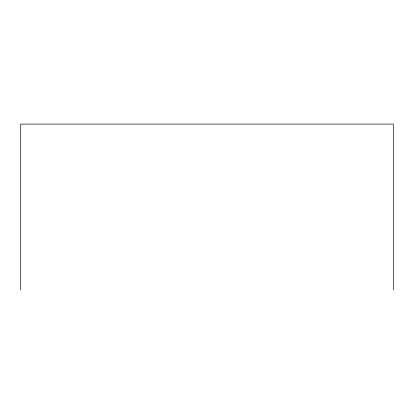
<?xml version="1.0" encoding="UTF-8"?>
<svg xmlns="http://www.w3.org/2000/svg" width="414" height="414" viewBox="0 0 414 414"><rect width="100%" height="100%" fill="white"/><g stroke="black" fill="none" stroke-linecap="round" stroke-linejoin="round"><path stroke-width="0.62" d="M393.3 289.909L393.3 124.091L20.7 124.091L20.7 289.909"/></g></svg>
